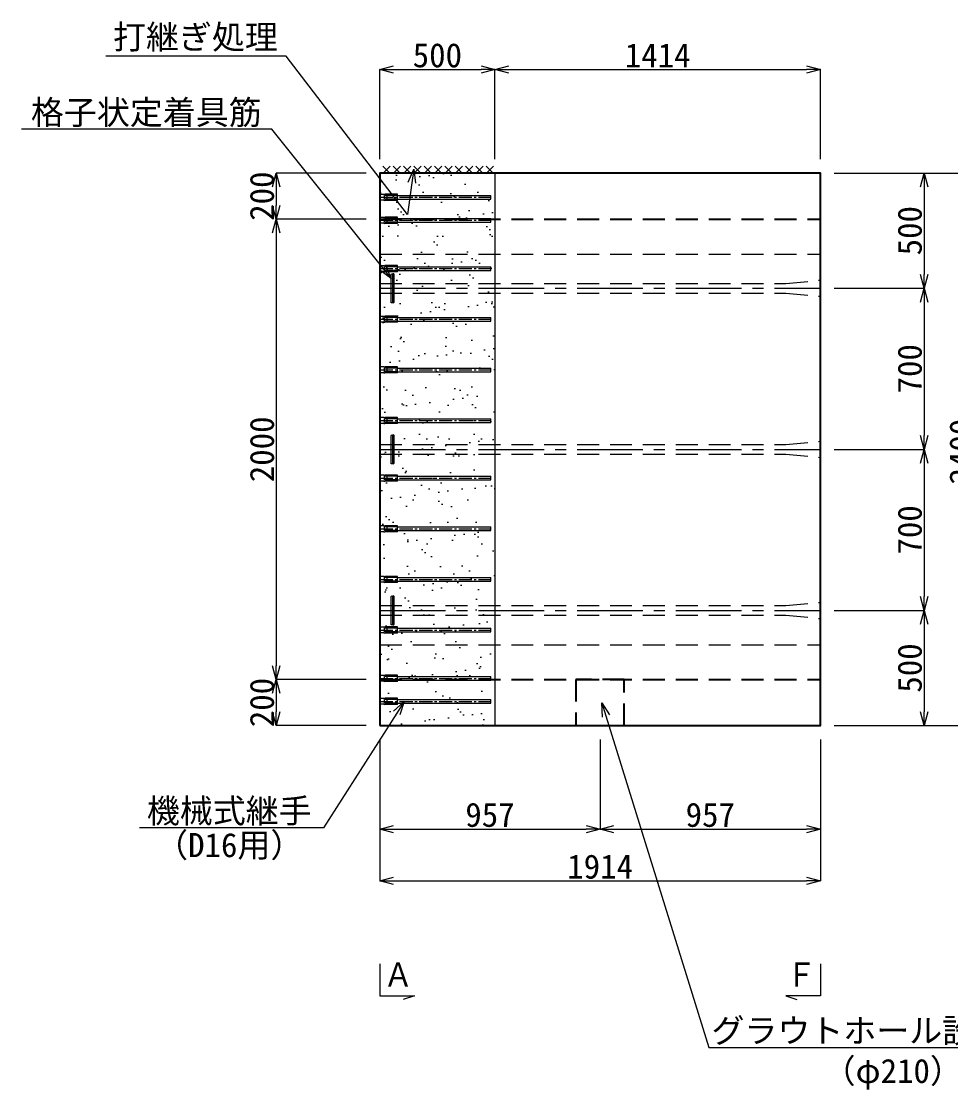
# Model space of a CAD drawing. Header units: millimetres. Extents: x 0 to 126150, y -2000 to 17820.
# Drawn here: x 37609 to 41645, y 5384 to 10029 of the extents above; entities that cross this region are included whole.
import ezdxf
from ezdxf import colors
from ezdxf.entities.mleader import LeaderData, LeaderLine
from ezdxf.math import Vec2, Vec3

# ---------------------------------------------------------------- set-up
doc = ezdxf.new("R2010")
doc.units = ezdxf.units.MM
doc.header["$LTSCALE"] = 30
doc.linetypes.add('CENTER2', pattern=[28.575, 19.05, -3.175, 3.175, -3.175])
doc.linetypes.add('HIDDEN2', pattern=[4.7625, 3.175, -1.5875])
for name, color, linetype, lineweight in [('0中心線', 7, 'CENTER2', 5), ('0寸法', 7, 'Continuous', 5), ('0文字', 41, 'Continuous', 5), ('1Pca-BOX', 3, 'Continuous', 25), ('1グラウトホール', 1, 'HIDDEN2', 25), ('1シース・トランペットシース', 4, 'HIDDEN2', 13), ('1打継ぎ処理', 8, 'Continuous', 9), ('1格子状定着具筋', 240, 'Continuous', 9), ('3機械式継手', 220, 'Continuous', 13)]:
    doc.layers.add(name, color=color, linetype=linetype, lineweight=lineweight)
doc.styles.get("Standard").update_dxf_attribs({"font": 'MS Gothic.ttf'})
doc.styles.add('寸法文字', font='MS Gothic.ttf')
doc.dimstyles.new('1／30', dxfattribs={"dimscale": 30, "dimtxt": 3.5, "dimasz": 2, "dimexe": 0, "dimexo": 2, "dimgap": 0.3, "dimtad": 1, "dimdec": 0, "dimzin": 1, "dimdsep": 46, "dimtxsty": '寸法文字', "dimblk": 'OPEN30', "dimcen": 2.5, "dimclrd": 256, "dimclre": 256, "dimclrt": 256, "dimadec": 0, "dimazin": 0, "dimtfac": 1, "dimtdec": 0, "dimtmove": 0, "dimatfit": 3, "dimldrblk": 'OPEN30', "dimfxl": 1, "dimlwd": -1, "dimlwe": -1, "dimarcsym": 0})

# ---------------------------------------------------------------- blocks, each defined once
blk = doc.blocks.new('_Open30')
at = {"color": 0, "linetype": 'ByBlock', "lineweight": -2}
for p, q in [((-1, 0.268), (0, 0)), ((0, 0), (-1, -0.268)), ((0, 0), (-1, 0))]:
    blk.add_line(p, q, dxfattribs=at)
blk = doc.blocks.new('*D238')
at = {"layer": '0寸法', "transparency": 16777216}
for p, q in [((39105.6, 9370), (38715.6, 9370)), ((38715.6, 9310), (38715.6, 9230)), ((39105.6, 9170), (38715.6, 9170))]:
    blk.add_line(p, q, dxfattribs=at)
at = {"layer": 'Defpoints', "color": 0, "transparency": 16777216}
for p in [(39165.6, 9370), (38715.6, 9170), (39165.6, 9170)]:
    blk.add_point(p, dxfattribs=at)
at = {"layer": '0寸法', "transparency": 16777216, "xscale": 60, "yscale": 60, "zscale": 60}
for p, rotation in [((38715.6, 9370), 90), ((38715.6, 9170), 270)]:
    blk.add_blockref('_Open30', p, dxfattribs=dict(at, rotation=rotation))
at = {"layer": '0寸法', "transparency": 16777216, "insert": (38654.1, 9270), "char_height": 105, "attachment_point": 5, "rotation": 90, "style": '寸法文字'}
blk.add_mtext('200', dxfattribs=at)
blk = doc.blocks.new('*D239')
at = {"layer": '0寸法', "transparency": 16777216}
for p, q in [((39105.6, 9170), (38715.6, 9170)), ((38715.6, 9110), (38715.6, 7230)), ((39105.6, 7170), (38715.6, 7170))]:
    blk.add_line(p, q, dxfattribs=at)
at = {"layer": 'Defpoints', "color": 0, "transparency": 16777216}
for p in [(39165.6, 9170), (38715.6, 7170), (39165.6, 7170)]:
    blk.add_point(p, dxfattribs=at)
at = {"layer": '0寸法', "transparency": 16777216, "xscale": 60, "yscale": 60, "zscale": 60}
for p, rotation in [((38715.6, 9170), 90), ((38715.6, 7170), 270)]:
    blk.add_blockref('_Open30', p, dxfattribs=dict(at, rotation=rotation))
at = {"layer": '0寸法', "transparency": 16777216, "insert": (38654.1, 8170), "char_height": 105, "attachment_point": 5, "rotation": 90, "style": '寸法文字'}
blk.add_mtext('2000', dxfattribs=at)
blk = doc.blocks.new('*D240')
at = {"layer": '0寸法', "transparency": 16777216}
for p, q in [((39105.6, 7170), (38715.6, 7170)), ((38715.6, 7110), (38715.6, 7030)), ((39105.6, 6970), (38715.6, 6970))]:
    blk.add_line(p, q, dxfattribs=at)
at = {"layer": 'Defpoints', "color": 0, "transparency": 16777216}
for p in [(39165.6, 7170), (38715.6, 6970), (39165.6, 6970)]:
    blk.add_point(p, dxfattribs=at)
at = {"layer": '0寸法', "transparency": 16777216, "xscale": 60, "yscale": 60, "zscale": 60}
for p, rotation in [((38715.6, 7170), 90), ((38715.6, 6970), 270)]:
    blk.add_blockref('_Open30', p, dxfattribs=dict(at, rotation=rotation))
at = {"layer": '0寸法', "transparency": 16777216, "insert": (38654.1, 7070), "char_height": 105, "attachment_point": 5, "rotation": 90, "style": '寸法文字'}
blk.add_mtext('200', dxfattribs=at)
blk = doc.blocks.new('*D260')
at = {"layer": '0寸法', "transparency": 16777216}
for p, q in [((41139.6, 9370), (41754.6, 9370)), ((41754.6, 9310), (41754.6, 7030)), ((41139.6, 6970), (41754.6, 6970))]:
    blk.add_line(p, q, dxfattribs=at)
at = {"layer": 'Defpoints', "color": 0, "transparency": 16777216}
for p in [(41079.6, 9370), (41079.6, 6970), (41754.6, 6970)]:
    blk.add_point(p, dxfattribs=at)
at = {"layer": '0寸法', "transparency": 16777216, "xscale": 60, "yscale": 60, "zscale": 60}
for p, rotation in [((41754.6, 9370), 90), ((41754.6, 6970), 270)]:
    blk.add_blockref('_Open30', p, dxfattribs=dict(at, rotation=rotation))
at = {"layer": '0寸法', "transparency": 16777216, "insert": (41693.1, 8160), "char_height": 105, "attachment_point": 5, "rotation": 90, "style": '寸法文字'}
blk.add_mtext('2400', dxfattribs=at)
blk = doc.blocks.new('*D261')
at = {"layer": '0寸法', "transparency": 16777216}
for p, q in [((41139.6, 9370), (41529.6, 9370)), ((41529.6, 9310), (41529.6, 8930)), ((41139.6, 8870), (41529.6, 8870))]:
    blk.add_line(p, q, dxfattribs=at)
at = {"layer": 'Defpoints', "color": 0, "transparency": 16777216}
for p in [(41079.6, 9370), (41079.6, 8870), (41529.6, 8870)]:
    blk.add_point(p, dxfattribs=at)
at = {"layer": '0寸法', "transparency": 16777216, "xscale": 60, "yscale": 60, "zscale": 60}
for p, rotation in [((41529.6, 9370), 90), ((41529.6, 8870), 270)]:
    blk.add_blockref('_Open30', p, dxfattribs=dict(at, rotation=rotation))
at = {"layer": '0寸法', "transparency": 16777216, "insert": (41468.1, 9120), "char_height": 105, "attachment_point": 5, "rotation": 90, "style": '寸法文字'}
blk.add_mtext('500', dxfattribs=at)
blk = doc.blocks.new('*D262')
at = {"layer": '0寸法', "transparency": 16777216}
for p, q in [((41139.6, 8870), (41529.6, 8870)), ((41529.6, 8810), (41529.6, 8230)), ((41139.6, 8170), (41529.6, 8170))]:
    blk.add_line(p, q, dxfattribs=at)
at = {"layer": 'Defpoints', "color": 0, "transparency": 16777216}
for p in [(41079.6, 8870), (41079.6, 8170), (41529.6, 8170)]:
    blk.add_point(p, dxfattribs=at)
at = {"layer": '0寸法', "transparency": 16777216, "xscale": 60, "yscale": 60, "zscale": 60}
for p, rotation in [((41529.6, 8870), 90), ((41529.6, 8170), 270)]:
    blk.add_blockref('_Open30', p, dxfattribs=dict(at, rotation=rotation))
at = {"layer": '0寸法', "transparency": 16777216, "insert": (41468.1, 8520), "char_height": 105, "attachment_point": 5, "rotation": 90, "style": '寸法文字'}
blk.add_mtext('700', dxfattribs=at)
blk = doc.blocks.new('*D263')
at = {"layer": '0寸法', "transparency": 16777216}
for p, q in [((41139.6, 8170), (41529.6, 8170)), ((41529.6, 8110), (41529.6, 7530)), ((41139.6, 7470), (41529.6, 7470))]:
    blk.add_line(p, q, dxfattribs=at)
at = {"layer": 'Defpoints', "color": 0, "transparency": 16777216}
for p in [(41079.6, 8170), (41079.6, 7470), (41529.6, 7470)]:
    blk.add_point(p, dxfattribs=at)
at = {"layer": '0寸法', "transparency": 16777216, "xscale": 60, "yscale": 60, "zscale": 60}
for p, rotation in [((41529.6, 8170), 90), ((41529.6, 7470), 270)]:
    blk.add_blockref('_Open30', p, dxfattribs=dict(at, rotation=rotation))
at = {"layer": '0寸法', "transparency": 16777216, "insert": (41468.1, 7820), "char_height": 105, "attachment_point": 5, "rotation": 90, "style": '寸法文字'}
blk.add_mtext('700', dxfattribs=at)
blk = doc.blocks.new('*D264')
at = {"layer": '0寸法', "transparency": 16777216}
for p, q in [((41139.6, 7470), (41529.6, 7470)), ((41529.6, 7410), (41529.6, 7030)), ((41139.6, 6970), (41529.6, 6970))]:
    blk.add_line(p, q, dxfattribs=at)
at = {"layer": 'Defpoints', "color": 0, "transparency": 16777216}
for p in [(41079.6, 7470), (41079.6, 6970), (41529.6, 6970)]:
    blk.add_point(p, dxfattribs=at)
at = {"layer": '0寸法', "transparency": 16777216, "xscale": 60, "yscale": 60, "zscale": 60}
for p, rotation in [((41529.6, 7470), 90), ((41529.6, 6970), 270)]:
    blk.add_blockref('_Open30', p, dxfattribs=dict(at, rotation=rotation))
at = {"layer": '0寸法', "transparency": 16777216, "insert": (41468.1, 7220), "char_height": 105, "attachment_point": 5, "rotation": 90, "style": '寸法文字'}
blk.add_mtext('500', dxfattribs=at)
blk = doc.blocks.new('*D296')
at = {"layer": '0寸法', "transparency": 16777216}
for p, q in [((39165.6, 9430), (39165.6, 9820)), ((39225.6, 9820), (39605.6, 9820)), ((39665.6, 9430), (39665.6, 9820))]:
    blk.add_line(p, q, dxfattribs=at)
at = {"layer": 'Defpoints', "color": 0, "transparency": 16777216}
for p in [(39665.6, 9820), (39165.6, 9370), (39665.6, 9370)]:
    blk.add_point(p, dxfattribs=at)
at = {"layer": '0寸法', "transparency": 16777216, "xscale": 60, "yscale": 60, "zscale": 60, "rotation": 180}
blk.add_blockref('_Open30', (39165.6, 9820), dxfattribs=at)
at = {"layer": '0寸法', "transparency": 16777216, "xscale": 60, "yscale": 60, "zscale": 60}
blk.add_blockref('_Open30', (39665.6, 9820), dxfattribs=at)
at = {"layer": '0寸法', "transparency": 16777216, "insert": (39415.6, 9881.5), "char_height": 105, "attachment_point": 5, "style": '寸法文字'}
blk.add_mtext('500', dxfattribs=at)
blk = doc.blocks.new('*D297')
at = {"layer": '0寸法', "transparency": 16777216}
for p, q in [((39665.6, 9430), (39665.6, 9820)), ((39725.6, 9820), (41019.6, 9820)), ((41079.6, 9430), (41079.6, 9820))]:
    blk.add_line(p, q, dxfattribs=at)
at = {"layer": 'Defpoints', "color": 0, "transparency": 16777216}
for p in [(41079.6, 9820), (39665.6, 9370), (41079.6, 9370)]:
    blk.add_point(p, dxfattribs=at)
at = {"layer": '0寸法', "transparency": 16777216, "xscale": 60, "yscale": 60, "zscale": 60, "rotation": 180}
blk.add_blockref('_Open30', (39665.6, 9820), dxfattribs=at)
at = {"layer": '0寸法', "transparency": 16777216, "xscale": 60, "yscale": 60, "zscale": 60}
blk.add_blockref('_Open30', (41079.6, 9820), dxfattribs=at)
at = {"layer": '0寸法', "transparency": 16777216, "insert": (40372.6, 9881.5), "char_height": 105, "attachment_point": 5, "style": '寸法文字'}
blk.add_mtext('1414', dxfattribs=at)
blk = doc.blocks.new('guritto')
for p, q in [((-60, 0), (60, 0)), ((-63, -6), (60, -6)), ((-63, -6), (-63, -12)), ((-63, -12), (60, -12))]:
    blk.add_line(p, q)
for centre in [(-60, -3), (-25, -3), (25, -3), (60, -3)]:
    blk.add_circle(centre, 3)
blk.add_arc((60, -9), 3, 270, 90)
blk = doc.blocks.new('*D303')
at = {"layer": '0寸法', "transparency": 16777216}
for p, q in [((39165.6, 6910), (39165.6, 6295)), ((41079.6, 6910), (41079.6, 6295)), ((39225.6, 6295), (41019.6, 6295))]:
    blk.add_line(p, q, dxfattribs=at)
at = {"layer": 'Defpoints', "color": 0, "transparency": 16777216}
for p in [(39165.6, 6970), (41079.6, 6970), (41079.6, 6295)]:
    blk.add_point(p, dxfattribs=at)
at = {"layer": '0寸法', "transparency": 16777216, "xscale": 60, "yscale": 60, "zscale": 60, "rotation": 180}
blk.add_blockref('_Open30', (39165.6, 6295), dxfattribs=at)
at = {"layer": '0寸法', "transparency": 16777216, "xscale": 60, "yscale": 60, "zscale": 60}
blk.add_blockref('_Open30', (41079.6, 6295), dxfattribs=at)
at = {"layer": '0寸法', "transparency": 16777216, "insert": (40122.6, 6356.5), "char_height": 105, "attachment_point": 5, "style": '寸法文字'}
blk.add_mtext('1914', dxfattribs=at)
blk = doc.blocks.new('*D309')
at = {"layer": '0寸法', "transparency": 16777216}
for p, q in [((40122.6, 6910), (40122.6, 6520)), ((41079.6, 6910), (41079.6, 6520)), ((40182.6, 6520), (41019.6, 6520))]:
    blk.add_line(p, q, dxfattribs=at)
at = {"layer": 'Defpoints', "color": 0, "transparency": 16777216}
for p in [(40122.6, 6970), (41079.6, 6970), (41079.6, 6520)]:
    blk.add_point(p, dxfattribs=at)
at = {"layer": '0寸法', "transparency": 16777216, "xscale": 60, "yscale": 60, "zscale": 60, "rotation": 180}
blk.add_blockref('_Open30', (40122.6, 6520), dxfattribs=at)
at = {"layer": '0寸法', "transparency": 16777216, "xscale": 60, "yscale": 60, "zscale": 60}
blk.add_blockref('_Open30', (41079.6, 6520), dxfattribs=at)
at = {"layer": '0寸法', "transparency": 16777216, "insert": (40601.1, 6581.5), "char_height": 105, "attachment_point": 5, "style": '寸法文字'}
blk.add_mtext('957', dxfattribs=at)
blk = doc.blocks.new('*D449')
at = {"layer": '0寸法', "transparency": 16777216}
for p, q in [((39165.6, 6910), (39165.6, 6520)), ((40122.6, 6910), (40122.6, 6520)), ((39225.6, 6520), (40062.6, 6520))]:
    blk.add_line(p, q, dxfattribs=at)
at = {"layer": 'Defpoints', "color": 0, "transparency": 16777216}
for p in [(39165.6, 6970), (40122.6, 6970), (40122.6, 6520)]:
    blk.add_point(p, dxfattribs=at)
at = {"layer": '0寸法', "transparency": 16777216, "xscale": 60, "yscale": 60, "zscale": 60, "rotation": 180}
blk.add_blockref('_Open30', (39165.6, 6520), dxfattribs=at)
at = {"layer": '0寸法', "transparency": 16777216, "xscale": 60, "yscale": 60, "zscale": 60}
blk.add_blockref('_Open30', (40122.6, 6520), dxfattribs=at)
at = {"layer": '0寸法', "transparency": 16777216, "insert": (39644.1, 6581.5), "char_height": 105, "attachment_point": 5, "style": '寸法文字'}
blk.add_mtext('957', dxfattribs=at)

msp = doc.modelspace()

# ---------------------------------------------------------------- hatches: boundary and pattern name
at = {"layer": '1打継ぎ処理'}
h = msp.add_hatch(dxfattribs=at)
h.set_pattern_fill('ANSI37', color=256, scale=10)
h.set_pattern_definition([(45, (25230, 0), (-22.45064, 22.45064), []), (135, (25230, 0), (-22.45064, -22.45064), [])])
h.paths.add_polyline_path([(39165.6, 9400), (39665.6, 9400), (39665.6, 9370), (39165.6, 9370)])
h = msp.add_hatch(dxfattribs=at)
h.set_pattern_fill('AR-SAND', color=256, scale=3)
h.set_pattern_definition([(37.5, (25230, 0), (-4.8001, 146.824), [0, -115.824, 0, -129.54, 0, -123.825]), (7.5, (25230, 0), (134.857, 215.0475), [0, -62.484, 0, -104.394, 0, -40.005]), (327.5, (25136.27, 0), (237.2977, 0.4312), [0, -38.1, 0, -137.16, 0, -179.07]), (317.5, (25136.27, 0), (229.067, 66.8788), [0, -19.05, 0, -89.916, 0, -102.87])])
h.paths.add_polyline_path([(39165.6, 9370), (39665.6, 9370), (39665.6, 6970), (39165.6, 6970)])

# ---------------------------------------------------------------- linework, layer by layer
at = {"layer": '0中心線', "ltscale": 0.1}
for p, q in [((39165.6, 9265), (39647.6, 9265)), ((39165.6, 9165), (39647.6, 9165)), ((39165.6, 8955), (39647.6, 8955)), ((39165.6, 8735), (39647.6, 8735)), ((39165.6, 8515), (39647.6, 8515)), ((39165.6, 8295), (39647.6, 8295)), ((39165.6, 8045), (39647.6, 8045)), ((39165.6, 7825), (39647.6, 7825)), ((39165.6, 7605), (39647.6, 7605)), ((39165.6, 7385), (39647.6, 7385)), ((39165.6, 7175), (39647.6, 7175)), ((39165.6, 7075), (39647.6, 7075))]:
    msp.add_line(p, q, dxfattribs=at)
at = {"layer": '0中心線', "ltscale": 0.5}
for p, q in [((39165.6, 8870), (41079.6, 8870)), ((39165.6, 8170), (41079.6, 8170)), ((39165.6, 7470), (41079.6, 7470))]:
    msp.add_line(p, q, dxfattribs=at)
at = {"layer": '0文字'}
for points in [[(39165.6, 5934.1), (39165.6, 5795), (39316.2, 5795), (39267.7, 5780.3)], [(41079.6, 5934.1), (41079.6, 5795), (40929, 5795), (40977.5, 5780.3)]]:
    msp.add_lwpolyline(points, dxfattribs=at)
at = {"layer": '1Pca-BOX', "linetype": 'HIDDEN2'}
for p, q in [((39165.6, 9170), (41079.6, 9170)), ((39165.6, 7170), (41079.6, 7170))]:
    msp.add_line(p, q, dxfattribs=at)
at = {"layer": '1Pca-BOX', "linetype": 'HIDDEN2', "lineweight": 9}
for p, q in [((39165.6, 9018.6), (41079.6, 9018.6)), ((39165.6, 7320), (41079.6, 7320))]:
    msp.add_line(p, q, dxfattribs=at)
at = {"layer": '1Pca-BOX'}
msp.add_lwpolyline([(39165.6, 6970), (41079.6, 6970), (41079.6, 9370), (39165.6, 9370)], close=True, dxfattribs=at)
at = {"layer": '1グラウトホール'}
msp.add_lwpolyline([(40017.6, 6970), (40227.6, 6970), (40227.6, 7170), (40017.6, 7170)], close=True, dxfattribs=at)
at = {"layer": '1シース・トランペットシース', "linetype": 'HIDDEN2'}
for p, q in [((39165.6, 8891), (40929.6, 8891)), ((40929.6, 8891), (41079.6, 8905)), ((39165.6, 8849), (40929.6, 8849)), ((40929.6, 8849), (41079.6, 8835)), ((39165.6, 8191), (40929.6, 8191)), ((40929.6, 8191), (41079.6, 8205)), ((39165.6, 8149), (40929.6, 8149)), ((40929.6, 8149), (41079.6, 8135)), ((39165.6, 7491), (40929.6, 7491)), ((40929.6, 7491), (41079.6, 7505)), ((39165.6, 7449), (40929.6, 7449)), ((40929.6, 7449), (41079.6, 7435))]:
    msp.add_line(p, q, dxfattribs=at)
at = {"layer": '1打継ぎ処理'}
msp.add_line((39665.6, 9370), (39665.6, 6970), dxfattribs=at)
at = {"layer": '3機械式継手'}
for p, q in [((39165.6, 9277.8), (39165.6, 9252.2)), ((39165.6, 9277.8), (39165.6, 9252.2)), ((39183.6, 9277.8), (39165.6, 9277.8)), ((39183.6, 9252.2), (39165.6, 9252.2)), ((39183.6, 9277.8), (39187.6, 9278.3)), ((39183.6, 9252.2), (39187.6, 9251.8)), ((39242.6, 9278.3), (39187.6, 9278.3)), ((39242.6, 9251.8), (39187.6, 9251.8)), ((39242.6, 9251.8), (39242.6, 9278.3)), ((39242.6, 9273), (39647.6, 9273)), ((39242.6, 9257), (39647.6, 9257)), ((39647.6, 9257), (39647.6, 9273)), ((39165.6, 9177.8), (39165.6, 9152.2)), ((39165.6, 9177.8), (39165.6, 9152.2)), ((39183.6, 9177.8), (39165.6, 9177.8)), ((39183.6, 9152.2), (39165.6, 9152.2)), ((39183.6, 9177.8), (39187.6, 9178.3)), ((39183.6, 9152.2), (39187.6, 9151.8)), ((39242.6, 9178.3), (39187.6, 9178.3)), ((39242.6, 9151.8), (39187.6, 9151.8)), ((39242.6, 9151.8), (39242.6, 9178.3)), ((39242.6, 9173), (39647.6, 9173)), ((39242.6, 9157), (39647.6, 9157)), ((39647.6, 9157), (39647.6, 9173)), ((39165.6, 8967.8), (39165.6, 8942.2)), ((39165.6, 8967.8), (39165.6, 8942.2)), ((39183.6, 8967.8), (39165.6, 8967.8)), ((39183.6, 8967.8), (39187.6, 8968.3)), ((39242.6, 8968.3), (39187.6, 8968.3)), ((39242.6, 8941.8), (39242.6, 8968.3)), ((39183.6, 8942.2), (39165.6, 8942.2)), ((39183.6, 8942.2), (39187.6, 8941.8)), ((39242.6, 8941.8), (39187.6, 8941.8)), ((39242.6, 8963), (39647.6, 8963)), ((39242.6, 8947), (39647.6, 8947)), ((39647.6, 8947), (39647.6, 8963)), ((39165.6, 8747.8), (39165.6, 8722.2)), ((39165.6, 8747.8), (39165.6, 8722.2)), ((39183.6, 8747.8), (39165.6, 8747.8)), ((39183.6, 8747.8), (39187.6, 8748.3)), ((39242.6, 8748.3), (39187.6, 8748.3)), ((39242.6, 8721.8), (39242.6, 8748.3)), ((39242.6, 8743), (39647.6, 8743)), ((39647.6, 8727), (39647.6, 8743)), ((39183.6, 8722.2), (39165.6, 8722.2)), ((39183.6, 8722.2), (39187.6, 8721.8)), ((39242.6, 8721.8), (39187.6, 8721.8)), ((39242.6, 8727), (39647.6, 8727)), ((39165.6, 8527.8), (39165.6, 8502.2)), ((39165.6, 8527.8), (39165.6, 8502.2)), ((39183.6, 8527.8), (39165.6, 8527.8)), ((39183.6, 8502.2), (39165.6, 8502.2)), ((39183.6, 8527.8), (39187.6, 8528.3)), ((39183.6, 8502.2), (39187.6, 8501.8)), ((39242.6, 8528.3), (39187.6, 8528.3)), ((39242.6, 8501.8), (39187.6, 8501.8)), ((39242.6, 8501.8), (39242.6, 8528.3)), ((39242.6, 8523), (39647.6, 8523)), ((39242.6, 8507), (39647.6, 8507)), ((39647.6, 8507), (39647.6, 8523)), ((39165.6, 8307.8), (39165.6, 8282.2)), ((39165.6, 8307.8), (39165.6, 8282.2)), ((39183.6, 8307.8), (39165.6, 8307.8)), ((39183.6, 8282.2), (39165.6, 8282.2)), ((39183.6, 8307.8), (39187.6, 8308.3)), ((39183.6, 8282.2), (39187.6, 8281.8)), ((39242.6, 8308.3), (39187.6, 8308.3)), ((39242.6, 8281.8), (39187.6, 8281.8)), ((39242.6, 8281.8), (39242.6, 8308.3)), ((39242.6, 8303), (39647.6, 8303)), ((39242.6, 8287), (39647.6, 8287)), ((39647.6, 8287), (39647.6, 8303)), ((39165.6, 8057.7), (39165.6, 8032.2)), ((39165.6, 8057.7), (39165.6, 8032.2)), ((39183.6, 8057.7), (39165.6, 8057.7)), ((39183.6, 8057.7), (39187.6, 8058.2)), ((39242.6, 8058.2), (39187.6, 8058.2)), ((39242.6, 8031.7), (39242.6, 8058.2)), ((39242.6, 8053), (39647.6, 8053)), ((39242.6, 8037), (39647.6, 8037)), ((39647.6, 8037), (39647.6, 8053)), ((39183.6, 8032.2), (39165.6, 8032.2)), ((39183.6, 8032.2), (39187.6, 8031.7)), ((39242.6, 8031.7), (39187.6, 8031.7)), ((39165.6, 7837.7), (39165.6, 7812.2)), ((39165.6, 7837.7), (39165.6, 7812.2)), ((39183.6, 7837.7), (39165.6, 7837.7)), ((39183.6, 7812.2), (39165.6, 7812.2)), ((39183.6, 7837.7), (39187.6, 7838.2)), ((39183.6, 7812.2), (39187.6, 7811.7)), ((39242.6, 7838.2), (39187.6, 7838.2)), ((39242.6, 7811.7), (39187.6, 7811.7)), ((39242.6, 7811.7), (39242.6, 7838.2)), ((39242.6, 7833), (39647.6, 7833)), ((39242.6, 7817), (39647.6, 7817)), ((39647.6, 7817), (39647.6, 7833)), ((39165.6, 7617.7), (39165.6, 7592.2)), ((39165.6, 7617.7), (39165.6, 7592.2)), ((39183.6, 7617.7), (39165.6, 7617.7)), ((39183.6, 7592.2), (39165.6, 7592.2)), ((39183.6, 7617.7), (39187.6, 7618.2)), ((39183.6, 7592.2), (39187.6, 7591.7)), ((39242.6, 7618.2), (39187.6, 7618.2)), ((39242.6, 7591.7), (39187.6, 7591.7)), ((39242.6, 7591.7), (39242.6, 7618.2)), ((39242.6, 7613), (39647.6, 7613)), ((39242.6, 7597), (39647.6, 7597)), ((39647.6, 7597), (39647.6, 7613)), ((39165.6, 7397.8), (39165.6, 7372.2)), ((39165.6, 7397.8), (39165.6, 7372.2)), ((39183.6, 7397.8), (39165.6, 7397.8)), ((39183.6, 7397.8), (39187.6, 7398.3)), ((39242.6, 7398.3), (39187.6, 7398.3)), ((39242.6, 7371.8), (39242.6, 7398.3)), ((39242.6, 7393), (39647.6, 7393)), ((39647.6, 7377), (39647.6, 7393)), ((39183.6, 7372.2), (39165.6, 7372.2)), ((39183.6, 7372.2), (39187.6, 7371.8)), ((39242.6, 7371.8), (39187.6, 7371.8)), ((39242.6, 7377), (39647.6, 7377)), ((39165.6, 7187.8), (39165.6, 7162.2)), ((39165.6, 7187.8), (39165.6, 7162.2)), ((39183.6, 7187.8), (39165.6, 7187.8)), ((39183.6, 7162.2), (39165.6, 7162.2)), ((39183.6, 7187.8), (39187.6, 7188.3)), ((39183.6, 7162.2), (39187.6, 7161.8)), ((39242.6, 7188.3), (39187.6, 7188.3)), ((39242.6, 7161.8), (39187.6, 7161.8)), ((39242.6, 7161.8), (39242.6, 7188.3)), ((39242.6, 7183), (39647.6, 7183)), ((39242.6, 7167), (39647.6, 7167)), ((39647.6, 7167), (39647.6, 7183)), ((39165.6, 7087.8), (39165.6, 7062.2)), ((39165.6, 7087.8), (39165.6, 7062.2)), ((39183.6, 7087.8), (39165.6, 7087.8)), ((39183.6, 7062.2), (39165.6, 7062.2)), ((39183.6, 7087.8), (39187.6, 7088.3)), ((39183.6, 7062.2), (39187.6, 7061.8)), ((39242.6, 7088.3), (39187.6, 7088.3)), ((39242.6, 7061.8), (39187.6, 7061.8)), ((39242.6, 7061.8), (39242.6, 7088.3)), ((39242.6, 7083), (39647.6, 7083)), ((39242.6, 7067), (39647.6, 7067)), ((39647.6, 7067), (39647.6, 7083))]:
    msp.add_line(p, q, dxfattribs=at)
at = {"layer": '3機械式継手', "linetype": 'HIDDEN2', "ltscale": 0.6}
for p, q in [((39242.6, 9273), (39165.6, 9273)), ((39242.6, 9257), (39165.6, 9257)), ((39186.6, 9257), (39186.6, 9273)), ((39197.6, 9257), (39197.6, 9273)), ((39242.6, 9173), (39165.6, 9173)), ((39242.6, 9157), (39165.6, 9157)), ((39186.6, 9157), (39186.6, 9173)), ((39197.6, 9157), (39197.6, 9173)), ((39242.6, 8963), (39165.6, 8963)), ((39242.6, 8947), (39165.6, 8947)), ((39186.6, 8947), (39186.6, 8963)), ((39197.6, 8947), (39197.6, 8963)), ((39242.6, 8743), (39165.6, 8743)), ((39186.6, 8727), (39186.6, 8743)), ((39197.6, 8727), (39197.6, 8743)), ((39242.6, 8727), (39165.6, 8727)), ((39242.6, 8523), (39165.6, 8523)), ((39242.6, 8507), (39165.6, 8507)), ((39186.6, 8507), (39186.6, 8523)), ((39197.6, 8507), (39197.6, 8523)), ((39242.6, 8303), (39165.6, 8303)), ((39242.6, 8287), (39165.6, 8287)), ((39186.6, 8287), (39186.6, 8303)), ((39197.6, 8287), (39197.6, 8303)), ((39242.6, 8053), (39165.6, 8053)), ((39242.6, 8037), (39165.6, 8037)), ((39186.6, 8037), (39186.6, 8053)), ((39197.6, 8037), (39197.6, 8053)), ((39242.6, 7833), (39165.6, 7833)), ((39242.6, 7817), (39165.6, 7817)), ((39186.6, 7817), (39186.6, 7833)), ((39197.6, 7817), (39197.6, 7833)), ((39242.6, 7613), (39165.6, 7613)), ((39242.6, 7597), (39165.6, 7597)), ((39186.6, 7597), (39186.6, 7613)), ((39197.6, 7597), (39197.6, 7613)), ((39242.6, 7393), (39165.6, 7393)), ((39186.6, 7377), (39186.6, 7393)), ((39197.6, 7377), (39197.6, 7393)), ((39242.6, 7377), (39165.6, 7377)), ((39242.6, 7183), (39165.6, 7183)), ((39242.6, 7167), (39165.6, 7167)), ((39186.6, 7167), (39186.6, 7183)), ((39197.6, 7167), (39197.6, 7183)), ((39242.6, 7083), (39165.6, 7083)), ((39242.6, 7067), (39165.6, 7067)), ((39186.6, 7067), (39186.6, 7083)), ((39197.6, 7067), (39197.6, 7083))]:
    msp.add_line(p, q, dxfattribs=at)

# ---------------------------------------------------------------- block references
at = {"layer": '1格子状定着具筋', "xscale": -1, "rotation": 270}
for p in [(39227.6, 8870), (39227.6, 8170), (39227.6, 7470)]:
    msp.add_blockref('guritto', p, dxfattribs=at)

# ---------------------------------------------------------------- texts
at = {"layer": '0文字', "width": 0.9}
for s, p in [('Ａ', (39181, 5835.3)), ('Ｆ', (40931.6, 5835.3))]:
    msp.add_text(s, height=105, dxfattribs=at).set_placement(p)

# ---------------------------------------------------------------- dimensions: what is measured, and where the dimension line sits
at = {"layer": '0寸法'}
for base, p1, p2, picture, middle in [((39665.6, 9820), (39165.6, 9370), (39665.6, 9370), '*D296', (39415.6, 9881.5)), ((41079.6, 9820), (39665.6, 9370), (41079.6, 9370), '*D297', (40372.6, 9881.5)), ((40122.6, 6520), (39165.6, 6970), (40122.6, 6970), '*D449', (39644.1, 6581.5)), ((41079.6, 6520), (40122.6, 6970), (41079.6, 6970), '*D309', (40601.1, 6581.5))]:
    dim = msp.add_linear_dim(base=base, p1=p1, p2=p2, dimstyle='1／30', dxfattribs=at)
    dim.commit()
    dim.dimension.update_dxf_attribs({"geometry": picture, "text_midpoint": middle})
for base, p1, p2, picture, middle in [((38715.6, 9170), (39165.6, 9370), (39165.6, 9170), '*D238', (38715.6, 9270)), ((41754.6, 6970), (41079.6, 9370), (41079.6, 6970), '*D260', (41754.6, 8160)), ((38715.6, 6970), (39165.6, 7170), (39165.6, 6970), '*D240', (38715.6, 7070))]:
    dim = msp.add_linear_dim(base=base, p1=p1, p2=p2, angle=90, dimstyle='1／30', dxfattribs=at)
    dim.commit()
    dim.dimension.update_dxf_attribs({"geometry": picture, "text_midpoint": middle, "dimtype": 160})
for base, p1, p2, angle, picture, middle in [((41529.6, 8870), (41079.6, 9370), (41079.6, 8870), 90, '*D261', (41468.1, 9120)), ((38715.6, 7170), (39165.6, 9170), (39165.6, 7170), 90, '*D239', (38654.1, 8170)), ((41529.6, 8170), (41079.6, 8870), (41079.6, 8170), 90, '*D262', (41468.1, 8520)), ((41529.6, 7470), (41079.6, 8170), (41079.6, 7470), 90, '*D263', (41468.1, 7820)), ((41529.6, 6970), (41079.6, 7470), (41079.6, 6970), 90, '*D264', (41468.1, 7220)), ((41079.6, 6295), (39165.6, 6970), (41079.6, 6970), 180, '*D303', (40122.6, 6356.5))]:
    dim = msp.add_linear_dim(base=base, p1=p1, p2=p2, angle=angle, dimstyle='1／30', dxfattribs=at)
    dim.commit()
    dim.dimension.update_dxf_attribs({"geometry": picture, "text_midpoint": middle})

# ---------------------------------------------------------------- leaders
at = {"layer": '0文字'}
ml = msp.add_multileader_mtext('Standard', dxfattribs=at)
ml.set_content('打継ぎ処理', color=256, style='寸法文字')
ml.set_leader_properties(color=256, linetype='ByLayer', lineweight=-1)
ml.set_arrow_properties(name='OPEN30')
ml.build(insert=Vec2(0, 0))
ml.multileader.update_dxf_attribs({"text_left_attachment_type": 6, "text_right_attachment_type": 5, "dogleg_length": 0, "arrow_head_size": 60, "scale": 30})
ctx = ml.context
ctx.base_point, ctx.scale, ctx.char_height, ctx.arrow_head_size, ctx.landing_gap_size, ctx.plane_origin = Vec3(37970.9, 9887.9), 30, 105, 60, 60, Vec3(39489.8, 10589.8)
ctx.left_attachment, ctx.right_attachment, ctx.text_align_type = 6, 5, 1
notes = []
notes.append((ctx, [(1, (1, 1, 0), (38758.7, 9878.3), (-1, 0), 0, [(0, [(39313.3, 9387.7), (39285.8, 9190.5)], 0, [])])]))
ctx.mtext.insert, ctx.mtext.alignment, ctx.mtext.flow_direction = Vec3(38364.8, 10013.9), 2, 5
ml = msp.add_multileader_mtext('Standard', dxfattribs=at)
ml.set_content('格子状定着具筋', color=256, style='寸法文字')
ml.set_leader_properties(color=256, linetype='ByLayer', lineweight=-1)
ml.set_arrow_properties(name='OPEN30')
ml.build(insert=Vec2(0, 0))
ml.multileader.update_dxf_attribs({"text_left_attachment_type": 6, "text_right_attachment_type": 6, "dogleg_length": 0.5, "arrow_head_size": 60, "scale": 30})
ctx = ml.context
ctx.base_point, ctx.scale, ctx.char_height, ctx.arrow_head_size, ctx.landing_gap_size, ctx.plane_origin = Vec3(37621.2, 9560.5), 30, 105, 60, 60, Vec3(39217.8, 10045.1)
ctx.left_attachment, ctx.right_attachment, ctx.text_align_type = 6, 6, 1
notes.append((ctx, [(0, (1, 1, 0), (38696.4, 9560.5), (-1, 0), 15, [(0, [(39215.6, 8911.9)], 0, [])])]))
ctx.mtext.insert, ctx.mtext.rotation, ctx.mtext.alignment, ctx.mtext.line_spacing_factor, ctx.mtext.flow_direction = Vec3(38151.3, 9686.5), 6.283185, 2, 0.85, 5
ml = msp.add_multileader_mtext('Standard', dxfattribs=at)
ml.set_content('機械式継手\\P（D16用）', color=256, style='寸法文字')
ml.set_leader_properties(color=256, linetype='ByLayer', lineweight=-1)
ml.set_arrow_properties(name='OPEN30')
ml.build(insert=Vec2(0, 0))
ml.multileader.update_dxf_attribs({"text_left_attachment_type": 6, "text_right_attachment_type": 6, "dogleg_length": 0.5, "arrow_head_size": 60, "scale": 30})
ctx = ml.context
ctx.base_point, ctx.scale, ctx.char_height, ctx.arrow_head_size, ctx.landing_gap_size, ctx.plane_origin = Vec3(38117.4, 6525.9), 30, 105, 60, 60, Vec3(37858.4, 6275.5)
ctx.left_attachment, ctx.right_attachment, ctx.text_align_type = 6, 6, 1
notes.append((ctx, [(1, (1, 1, 0), (38920.8, 6525.9), (-1, 0), 15, [(0, [(39271.3, 7075)], 0, [])])]))
ctx.mtext.insert, ctx.mtext.alignment, ctx.mtext.line_spacing_factor, ctx.mtext.flow_direction = Vec3(38511.6, 6651.9), 2, 0.85, 5
ml = msp.add_multileader_mtext('Standard', dxfattribs=at)
ml.set_content('グラウトホール設置用孔\\P（φ210）', color=256, style='寸法文字')
ml.set_leader_properties(color=256, linetype='ByLayer', lineweight=-1)
ml.set_arrow_properties(name='OPEN30')
ml.build(insert=Vec2(0, 0))
ml.multileader.update_dxf_attribs({"text_left_attachment_type": 6, "text_right_attachment_type": 5, "dogleg_length": 0, "arrow_head_size": 60, "scale": 30})
ctx = ml.context
ctx.base_point, ctx.scale, ctx.char_height, ctx.arrow_head_size, ctx.landing_gap_size, ctx.plane_origin = Vec3(40594.6, 5571), 30, 105, 60, 60, Vec3(40170.4, 6939.1)
ctx.left_attachment, ctx.right_attachment, ctx.text_align_type = 6, 5, 1
notes.append((ctx, [(0, (1, 1, 0), (40594.6, 5571), (1, 0), 0, [(0, [(40130.1, 7069.1)], 0, [])])]))
ctx.mtext.insert, ctx.mtext.alignment, ctx.mtext.flow_direction = Vec3(41393.8, 5697), 2, 5
for ctx, leaders in notes:
    for number, flags, end, landing, length, lines in leaders:
        leader = LeaderData()
        leader.index, (leader.has_last_leader_line, leader.has_dogleg_vector, leader.attachment_direction) = number, flags
        leader.last_leader_point, leader.dogleg_vector, leader.dogleg_length = Vec3(end), Vec3(landing), length
        for number, points, colour, breaks in lines:
            line = LeaderLine()
            line.index, line.vertices, line.color, line.breaks = number, Vec3.list(points), colors.encode_raw_color(colour), breaks
            leader.lines.append(line)
        ctx.leaders.append(leader)

doc.saveas('drawing.dxf')
